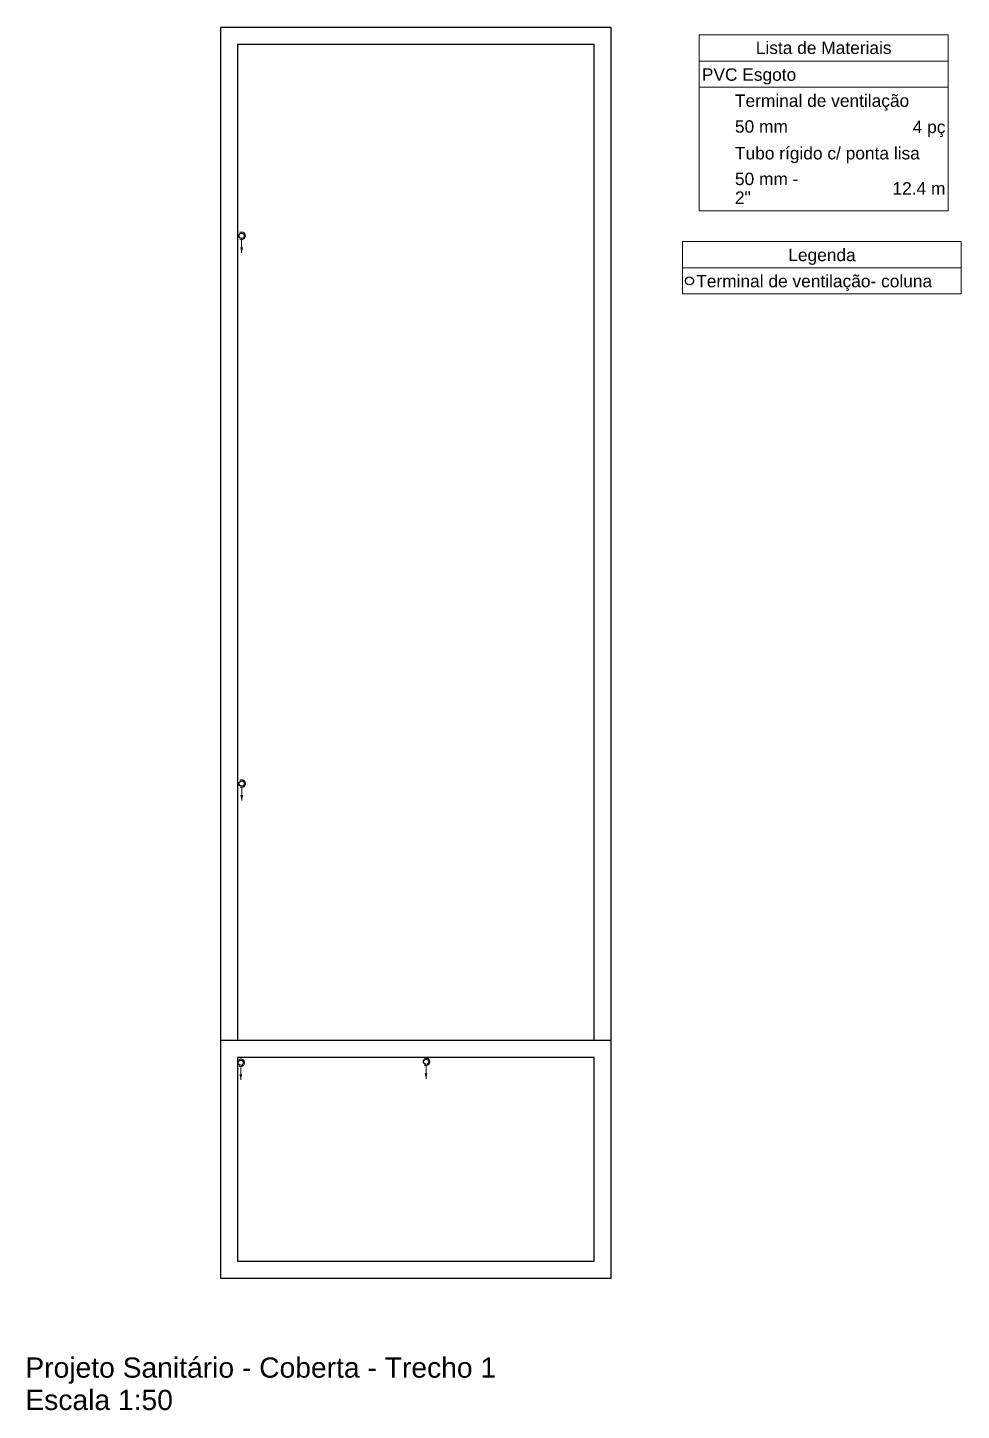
# Model space of a CAD drawing. Header units: millimetres. Extents: x -823 to -490, y -63 to 119.
# Drawn here: x -506.31 to -489.75, y 51.08 to 75.61 of the extents above; entities that cross this region are included whole.
import ezdxf

# ---------------------------------------------------------------- set-up
doc = ezdxf.new("R2010")
doc.units = ezdxf.units.MM
doc.header["$LTSCALE"] = 0.2
doc.header["$MEASUREMENT"] = 0
for name, color, linetype, lineweight in [('CV-Condutos', 1, 'Continuous', 5), ('DI-Tabelas', 7, 'Continuous', 5), ('DI-Textos do quadro', 7, 'Continuous', 20)]:
    doc.layers.add(name, color=color, linetype=linetype, lineweight=lineweight)
doc.styles.add('Arial', font='arial.ttf')

msp = doc.modelspace()

# ---------------------------------------------------------------- hatches: boundary and pattern name
at = {"layer": 'CV-Condutos', "linetype": 'Continuous'}
for points in [[(-502.517, 71.62), (-502.491, 71.716), (-502.542, 71.716)], [(-502.516, 61.899), (-502.49, 61.996), (-502.542, 61.996)], [(-502.533, 56.946), (-502.507, 57.043), (-502.558, 57.043)], [(-499.246, 56.964), (-499.22, 57.061), (-499.272, 57.061)]]:
    msp.add_hatch(color=256, dxfattribs=at).paths.add_polyline_path(points)

# ---------------------------------------------------------------- linework, layer by layer
for points in [[(-495.963, 57.641), (-495.963, 75.614), (-502.891, 75.614), (-502.891, 57.641)], [(-496.263, 57.641), (-496.263, 75.314), (-502.591, 75.314), (-502.591, 57.641)]]:
    msp.add_lwpolyline(points)
for points in [[(-502.891, 53.425), (-495.963, 53.425), (-495.963, 57.641), (-502.891, 57.641)], [(-502.591, 53.725), (-496.263, 53.725), (-496.263, 57.341), (-502.591, 57.341)]]:
    msp.add_lwpolyline(points, close=True)
for centre in [(-502.517, 71.92), (-502.516, 62.2), (-502.533, 57.247), (-499.246, 57.264)]:
    msp.add_circle(centre, 0.0474)
at = {"color": 7}
msp.add_circle((-494.574, 71.121), 0.071, dxfattribs=at)
at = {"layer": 'CV-Condutos'}
for points in [[(-502.55, 71.862), (-502.541, 71.858), (-502.531, 71.855), (-502.52, 71.853), (-502.51, 71.854), (-502.5, 71.855), (-502.49, 71.859), (-502.481, 71.864), (-502.473, 71.87), (-502.465, 71.877), (-502.459, 71.886), (-502.455, 71.895), (-502.452, 71.905), (-502.45, 71.915), (-502.45, 71.925), (-502.452, 71.936), (-502.455, 71.945), (-502.459, 71.955), (-502.465, 71.963), (-502.473, 71.97), (-502.481, 71.977), (-502.49, 71.982), (-502.5, 71.985), (-502.51, 71.987), (-502.52, 71.987), (-502.531, 71.985), (-502.541, 71.982), (-502.55, 71.978)], [(-502.517, 71.853), (-502.517, 71.62)], [(-502.549, 62.142), (-502.54, 62.138), (-502.53, 62.135), (-502.52, 62.133), (-502.51, 62.133), (-502.499, 62.135), (-502.49, 62.139), (-502.48, 62.143), (-502.472, 62.15), (-502.465, 62.157), (-502.459, 62.165), (-502.454, 62.175), (-502.451, 62.185), (-502.449, 62.195), (-502.449, 62.205), (-502.451, 62.215), (-502.454, 62.225), (-502.459, 62.235), (-502.465, 62.243), (-502.472, 62.25), (-502.48, 62.257), (-502.49, 62.261), (-502.499, 62.265), (-502.51, 62.266), (-502.52, 62.267), (-502.53, 62.265), (-502.54, 62.262), (-502.549, 62.258)], [(-502.516, 62.133), (-502.516, 61.899)], [(-502.566, 57.189), (-502.557, 57.185), (-502.547, 57.182), (-502.536, 57.18), (-502.526, 57.181), (-502.516, 57.182), (-502.506, 57.186), (-502.497, 57.191), (-502.489, 57.197), (-502.481, 57.204), (-502.475, 57.213), (-502.471, 57.222), (-502.468, 57.232), (-502.466, 57.242), (-502.466, 57.252), (-502.468, 57.262), (-502.471, 57.272), (-502.475, 57.282), (-502.481, 57.29), (-502.489, 57.297), (-502.497, 57.304), (-502.506, 57.308), (-502.516, 57.312), (-502.526, 57.314), (-502.536, 57.314), (-502.547, 57.312), (-502.557, 57.309), (-502.566, 57.305)], [(-502.533, 57.18), (-502.533, 56.946)], [(-499.28, 57.206), (-499.27, 57.202), (-499.26, 57.199), (-499.25, 57.198), (-499.24, 57.198), (-499.23, 57.2), (-499.22, 57.203), (-499.211, 57.208), (-499.202, 57.214), (-499.195, 57.221), (-499.189, 57.23), (-499.184, 57.239), (-499.181, 57.249), (-499.18, 57.259), (-499.18, 57.27), (-499.181, 57.28), (-499.184, 57.29), (-499.189, 57.299), (-499.195, 57.307), (-499.202, 57.315), (-499.211, 57.321), (-499.22, 57.326), (-499.23, 57.329), (-499.24, 57.331), (-499.25, 57.331), (-499.26, 57.33), (-499.27, 57.327), (-499.28, 57.322)], [(-499.246, 57.198), (-499.246, 56.964)]]:
    msp.add_lwpolyline(points, dxfattribs=at)
at = {"layer": 'DI-Tabelas'}
for p, q in [((-494.403, 75.02), (-494.403, 75.485)), ((-494.403, 75.485), (-489.982, 75.485)), ((-489.982, 75.485), (-489.982, 75.02)), ((-489.982, 75.02), (-494.403, 75.02)), ((-494.403, 74.555), (-494.403, 75.02)), ((-489.982, 75.02), (-489.982, 74.555)), ((-489.982, 74.555), (-494.403, 74.555)), ((-494.403, 74.09), (-494.403, 74.555)), ((-489.982, 74.555), (-489.982, 74.09)), ((-494.403, 73.624), (-494.403, 74.09)), ((-489.982, 74.09), (-489.982, 73.624)), ((-494.403, 73.159), (-494.403, 73.624)), ((-489.982, 73.624), (-489.982, 73.159)), ((-494.403, 72.364), (-494.403, 73.159)), ((-489.982, 73.159), (-489.982, 72.364)), ((-493.816, 72.364), (-494.403, 72.364)), ((-492.024, 72.364), (-493.816, 72.364)), ((-489.982, 72.364), (-492.024, 72.364)), ((-494.695, 71.354), (-494.695, 71.819)), ((-494.695, 71.819), (-489.75, 71.819)), ((-489.75, 71.819), (-489.75, 71.354)), ((-489.75, 71.354), (-494.695, 71.354)), ((-494.695, 70.889), (-494.695, 71.354)), ((-489.75, 71.354), (-489.75, 70.889)), ((-494.503, 70.889), (-494.695, 70.889)), ((-489.75, 70.889), (-494.503, 70.889))]:
    msp.add_line(p, q, dxfattribs=at)

# ---------------------------------------------------------------- texts
at = {"layer": 'DI-Tabelas', "char_height": 0.22, "line_spacing_factor": 0.6, "style": 'Arial'}
for s, insert, width, attachment_point in [('Lista de Materiais', (-492.192, 75.143), 4.81619, 8), ('PVC Esgoto', (-494.353, 74.605), 3.34863, 7), ('Terminal de ventilação', (-493.766, 74.14), 6.1828, 7), ('50 mm', (-493.766, 73.747), 1.87838, 7), ('4 pç', (-490.032, 73.674), 1.16171, 9), ('Tubo rígido c/ ponta lisa', (-493.766, 73.209), 6.55875, 7), ('50 mm -', (-493.766, 72.817), 2.25366, 7), ('12.4 m', (-490.032, 72.652), 1.87872, 9), ('2"', (-493.766, 72.487), 0.56006, 7), ('Legenda', (-492.222, 71.404), 2.39216, 8), ('Terminal de ventilação- coluna', (-494.453, 70.939), 8.36905, 7)]:
    msp.add_mtext(s, dxfattribs=dict(at, insert=insert, width=width, attachment_point=attachment_point))
at = {"layer": 'DI-Textos do quadro', "char_height": 0.35856, "attachment_point": 7, "line_spacing_factor": 0.798, "style": 'Arial'}
for s, insert, width in [('Projeto Sanitário - Coberta - Trecho 1', (-506.354, 51.55), 9.46586), ('Escala 1:50', (-506.354, 51.079), 19.79225)]:
    msp.add_mtext(s, dxfattribs=dict(at, insert=insert, width=width))

doc.saveas('drawing.dxf')
